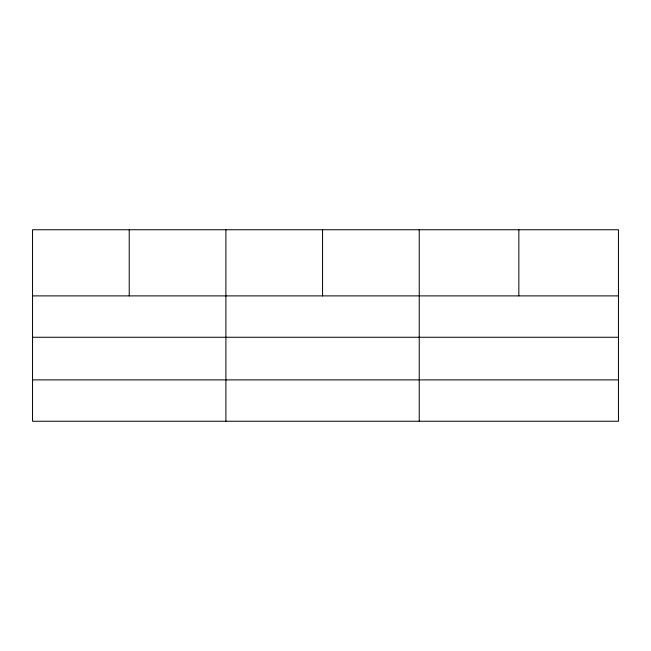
<?xml version="1.0" encoding="UTF-8"?>
<svg xmlns="http://www.w3.org/2000/svg" width="651" height="651" viewBox="0 0 651 651"><rect width="100%" height="100%" fill="white"/><g stroke="black" fill="none" stroke-linecap="round" stroke-linejoin="round"><path stroke-width="0.98" d="M618.45 337.259L618.45 229.746L32.55 229.746L32.55 421.254L618.45 421.254L618.45 337.259L32.55 337.259M32.55 295.888L618.45 295.888M32.55 379.883L618.45 379.883M518.847 229.746L518.847 295.888M419.244 229.746L419.244 421.254M322.57 229.746L322.57 295.888M225.897 229.746L225.897 421.254M129.224 229.746L129.224 295.888"/></g></svg>
